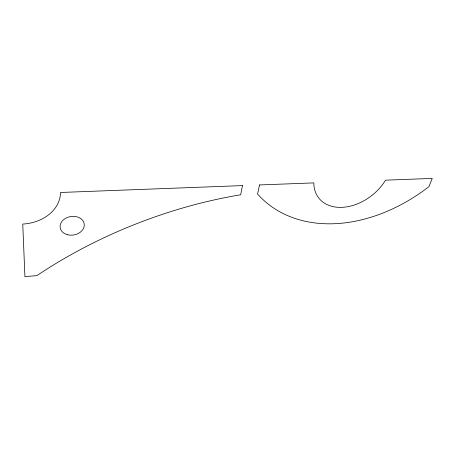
<?xml version="1.0" encoding="UTF-8"?>
<svg xmlns="http://www.w3.org/2000/svg" width="455" height="455" viewBox="0 0 455 455"><rect width="100%" height="100%" fill="white"/><g stroke="black" fill="none" stroke-linecap="round" stroke-linejoin="round"><path stroke-width="0.68" d="M242.487 185.594L240.667 194.786A307.392 174.788 -21.8 0 0 36.889 275.628L24.923 276.589L22.75 224.07A39.835 31.202 -1.8 0 0 60.481 192.482L242.487 185.594M259.532 184.946L257.564 194.057A153.648 113.227 -45.3 0 0 428.951 186.669L432.25 178.411L385.527 180.18A43.276 30.752 -38.2 0 1 341.779 207.349A43.276 30.752 -38.2 0 1 313.842 182.893L259.532 184.946M67.425 234.706A12.171 9.339 -9 0 0 84.203 223.871A12.171 9.339 -9 0 0 64.911 218.73A12.171 9.339 -9 0 0 67.425 234.706"/></g></svg>
